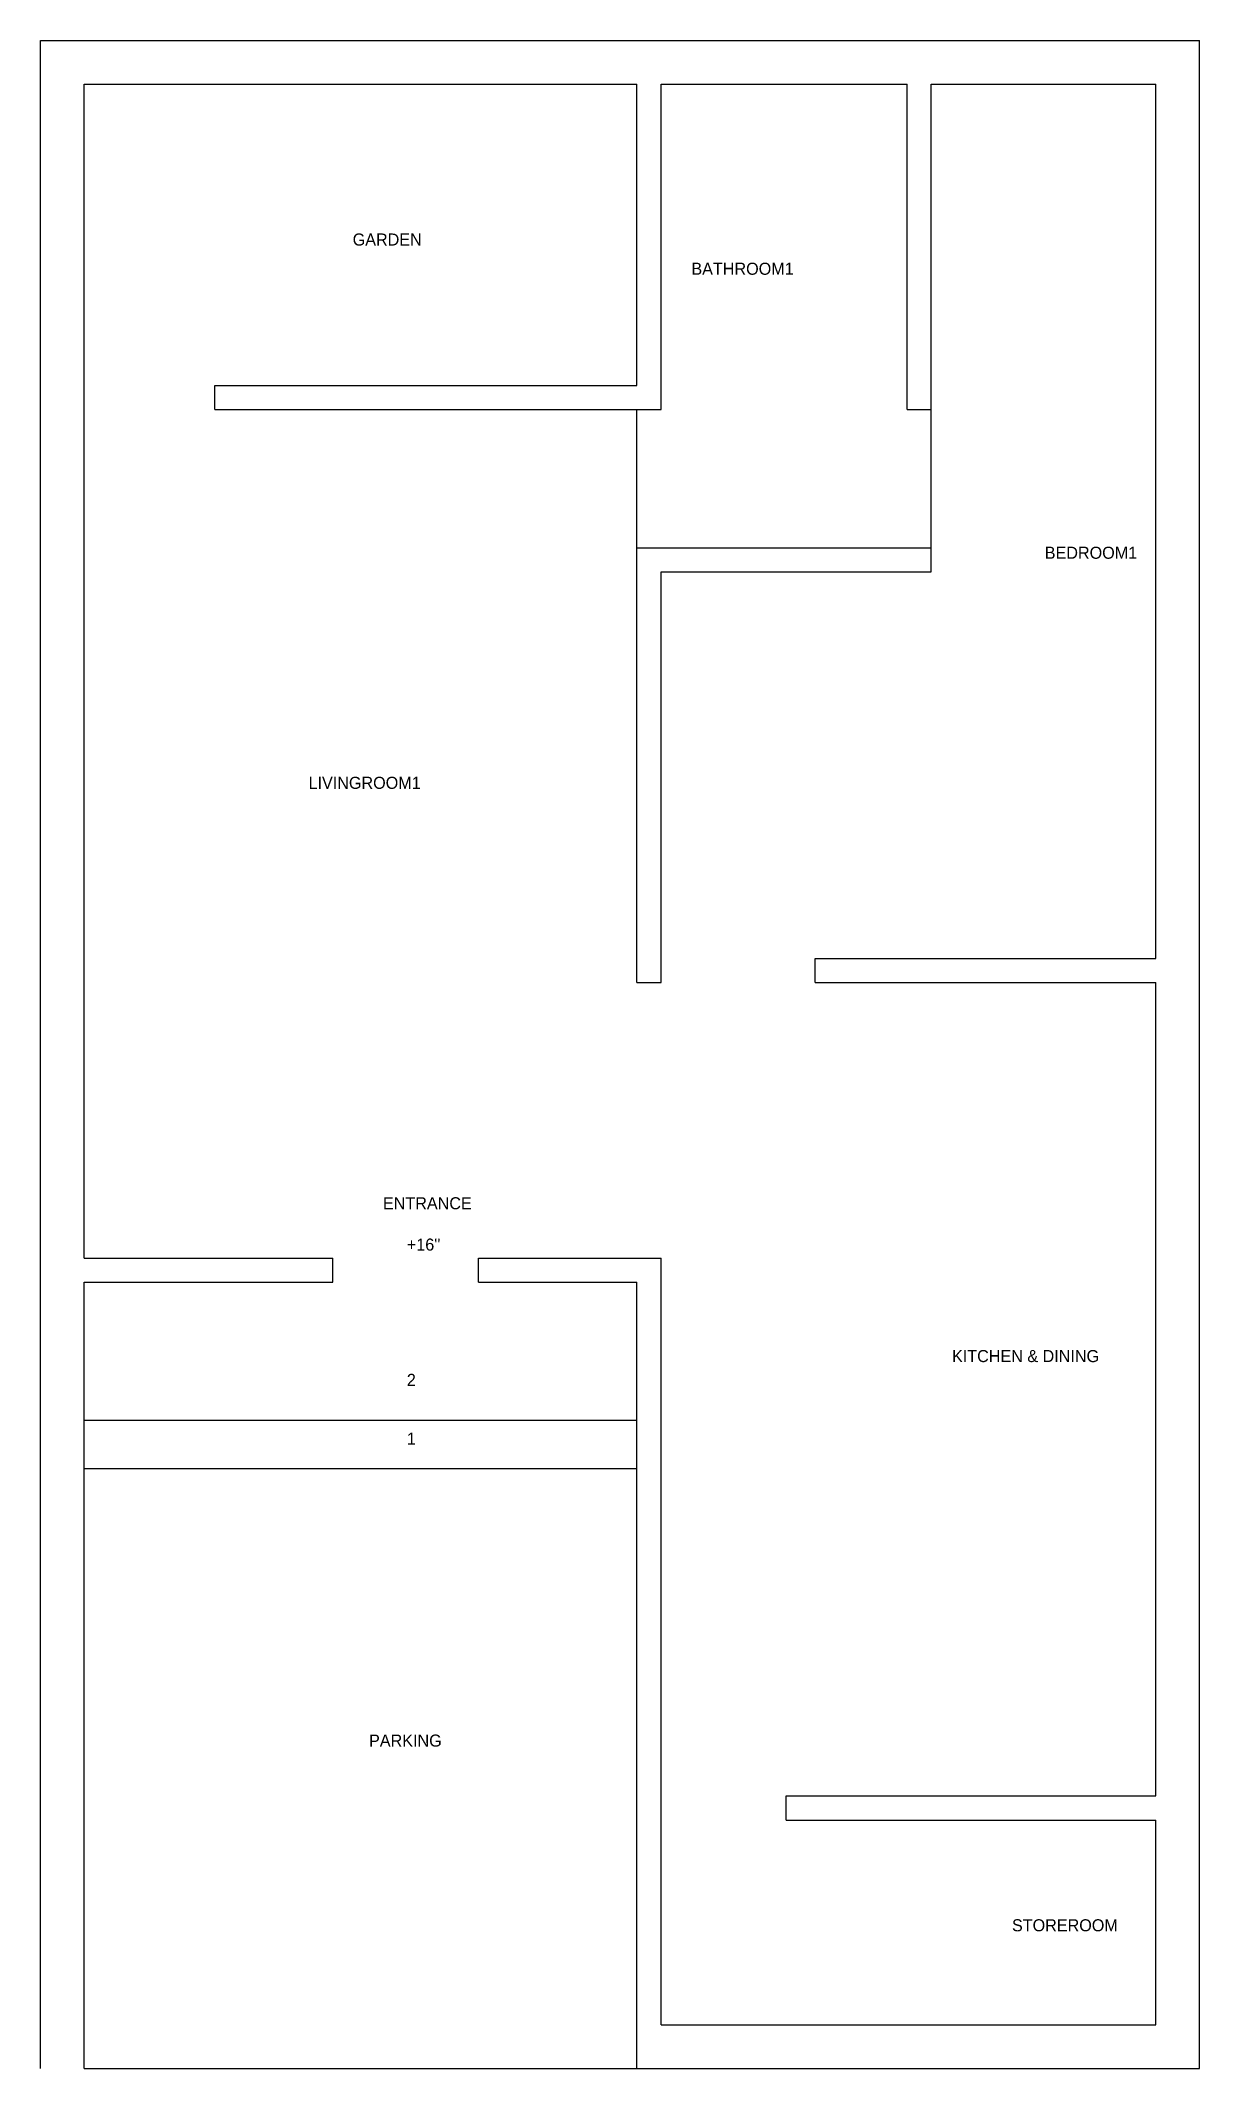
# Model space of a CAD drawing. Header units: metres. Extents: x 0 to 240, y 0 to 420.
import ezdxf

# ---------------------------------------------------------------- set-up
doc = ezdxf.new("R2010")
doc.units = ezdxf.units.M
for name, color, linetype in [('BathRoom1', 7, 'Continuous'), ('BedRoom1', 7, 'Continuous'), ('Boundary', 7, 'Continuous'), ('Entrance_Staircase', 7, 'Continuous'), ('Garden', 7, 'Continuous'), ('Kitchen & Dining', 7, 'Continuous'), ('LivingRoom1', 7, 'Continuous'), ('Parking', 7, 'Continuous'), ('StoreRoom', 7, 'Continuous')]:
    doc.layers.add(name, color=color, linetype=linetype)

msp = doc.modelspace()

# ---------------------------------------------------------------- linework, layer by layer
at = {"layer": 'BathRoom1'}
for p, q in [((128.52, 343.58), (128.52, 411)), ((128.52, 411), (179.44, 411)), ((179.44, 343.58), (179.44, 411)), ((123.52, 343.58), (128.52, 343.58)), ((179.44, 343.58), (184.44, 343.58)), ((123.52, 314.97), (184.44, 314.97))]:
    msp.add_line(p, q, dxfattribs=at)
at = {"layer": 'BedRoom1'}
for p, q in [((184.44, 309.97), (184.44, 411)), ((184.44, 411), (231, 411)), ((231, 229.88), (231, 411)), ((128.52, 224.88), (128.52, 309.97)), ((128.52, 309.97), (184.44, 309.97)), ((160.44, 229.88), (231, 229.88)), ((160.44, 224.88), (160.44, 229.88))]:
    msp.add_line(p, q, dxfattribs=at)
at = {"layer": 'Boundary'}
for p, q in [((0, 0), (0, 420)), ((0, 420), (240, 420)), ((240, 0), (240, 420)), ((123.52, 0), (240, 0))]:
    msp.add_line(p, q, dxfattribs=at)
at = {"layer": 'Entrance_Staircase'}
for p, q in [((9, 167.85), (60.5, 167.85)), ((60.5, 162.85), (60.5, 167.85)), ((90.72, 162.85), (90.72, 167.85)), ((90.72, 167.85), (128.52, 167.85)), ((9, 124.24), (9, 162.85)), ((9, 162.85), (60.5, 162.85)), ((90.72, 162.85), (123.52, 162.85)), ((123.52, 124.24), (123.52, 162.85)), ((9, 134.24), (123.52, 134.24)), ((9, 124.24), (123.52, 124.24))]:
    msp.add_line(p, q, dxfattribs=at)
at = {"layer": 'Garden'}
for p, q in [((9, 343.58), (9, 411)), ((9, 411), (123.52, 411)), ((123.52, 348.58), (123.52, 411)), ((36.11, 348.58), (123.52, 348.58)), ((36.11, 343.58), (36.11, 348.58))]:
    msp.add_line(p, q, dxfattribs=at)
at = {"layer": 'Kitchen & Dining'}
for p, q in [((160.44, 224.88), (231, 224.88)), ((231, 56.44), (231, 224.88)), ((128.52, 56.44), (128.52, 167.85)), ((154.44, 56.44), (231, 56.44))]:
    msp.add_line(p, q, dxfattribs=at)
at = {"layer": 'LivingRoom1'}
for p, q in [((9, 167.85), (9, 343.58)), ((36.11, 343.58), (123.52, 343.58)), ((123.52, 224.88), (123.52, 343.58)), ((123.52, 224.88), (128.52, 224.88))]:
    msp.add_line(p, q, dxfattribs=at)
at = {"layer": 'Parking'}
for p, q in [((9, 0), (9, 124.24)), ((123.52, 0), (123.52, 124.24)), ((9, 0), (123.52, 0))]:
    msp.add_line(p, q, dxfattribs=at)
at = {"layer": 'StoreRoom'}
for p, q in [((128.52, 9), (128.52, 56.44)), ((154.44, 51.44), (154.44, 56.44)), ((154.44, 51.44), (231, 51.44)), ((231, 9), (231, 51.44)), ((128.52, 9), (231, 9))]:
    msp.add_line(p, q, dxfattribs=at)

# ---------------------------------------------------------------- texts
at = {"layer": 'BathRoom1', "insert": (134.79, 373.99), "char_height": 2.5, "attachment_point": 1}
msp.add_mtext('BATHROOM1', dxfattribs=at)
at = {"layer": 'BedRoom1', "insert": (207.97, 315.17), "char_height": 2.5, "attachment_point": 1}
msp.add_mtext('BEDROOM1', dxfattribs=at)
at = {"layer": 'Entrance_Staircase', "char_height": 2.5, "attachment_point": 1}
for s, insert in [('ENTRANCE', (70.91, 180.44)), ("+16''", (75.86, 171.88)), ('2', (75.86, 143.86)), ('1', (75.86, 131.68))]:
    msp.add_mtext(s, dxfattribs=dict(at, insert=insert))
at = {"layer": 'Garden', "insert": (64.64, 380.04), "char_height": 2.5, "attachment_point": 1}
msp.add_mtext('GARDEN', dxfattribs=at)
at = {"layer": 'Kitchen & Dining', "insert": (188.76, 148.79), "char_height": 2.5, "attachment_point": 1}
msp.add_mtext('KITCHEN & DINING', dxfattribs=at)
at = {"layer": 'LivingRoom1', "insert": (55.5, 267.52), "char_height": 2.5, "attachment_point": 1}
msp.add_mtext('LIVINGROOM1', dxfattribs=at)
at = {"layer": 'Parking', "insert": (68.03, 69.15), "char_height": 2.5, "attachment_point": 1}
msp.add_mtext('PARKING', dxfattribs=at)
at = {"layer": 'StoreRoom', "insert": (201.18, 30.9), "char_height": 2.5, "attachment_point": 1}
msp.add_mtext('STOREROOM', dxfattribs=at)

doc.saveas('drawing.dxf')
